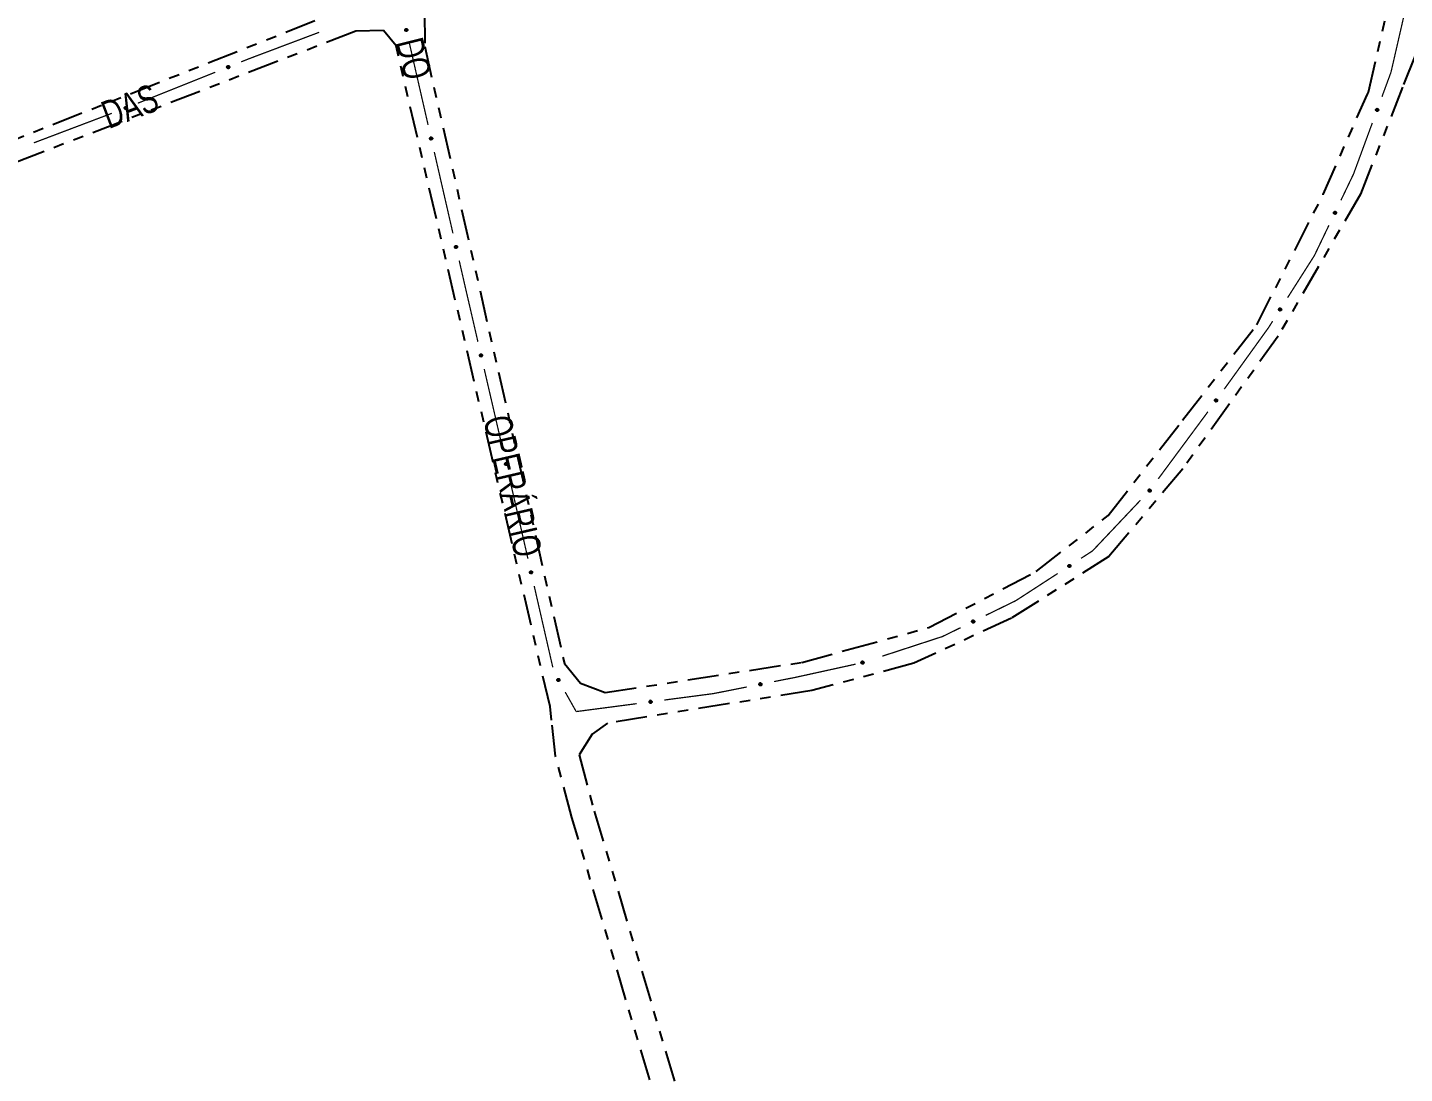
# Model space of a CAD drawing. Extents: x 211453 to 215163, y 4877397 to 4881305.
# Drawn here: x 214750.7 to 214948.6, y 4879796.9 to 4879947.2 of the extents above; entities that cross this region are included whole.
import ezdxf

# ---------------------------------------------------------------- set-up
doc = ezdxf.new("R2010")
doc.units = 0
doc.header["$LTSCALE"] = 1.5
doc.header["$MEASUREMENT"] = 0
doc.linetypes.add('TRACO_25', pattern=[8, 3, -1, 1, -1, 1, -1])
for name, color, linetype in [('SV-EIXO-RUA-N-PAV', 6, 'CONTINUOUS'), ('SV-RUA-NAO-PAV', 7, 'CONTINUOUS'), ('SV-TXT-RUA-N-PAV', 7, 'CONTINUOUS')]:
    doc.layers.add(name, color=color, linetype=linetype)
doc.styles.add('ARIAL', font='ARIAL.SHX')

msp = doc.modelspace()

# ---------------------------------------------------------------- linework, layer by layer
at = {"layer": 'SV-EIXO-RUA-N-PAV', "const_width": 0.18}
for points in [[(214948.507672, 4879948.820752), (214946.720663, 4879941.022893)], [(214782.546854, 4879942.749092), (214792.609303, 4879946.538846)], [(214808.262267, 4879933.234148), (214805.584543, 4879944.931574)], [(214781.38853, 4879942.285763), (214782.317007, 4879942.657153)], [(214782.317007, 4879942.657153), (214782.546854, 4879942.749092)], [(214766.532903, 4879936.343512), (214777.674623, 4879940.8002)], [(214946.673449, 4879940.816871), (214945.365015, 4879937.261344)], [(214946.720663, 4879941.022893), (214946.673449, 4879940.816871)], [(214751.581842, 4879930.646429), (214762.80445, 4879934.895318)], [(214943.983586, 4879933.507459), (214941.566084, 4879926.938161)], [(214811.838227, 4879917.638875), (214809.156238, 4879929.335325)], [(214941.280773, 4879926.16286), (214939.474611, 4879922.400021)], [(214941.566084, 4879926.938161), (214941.280773, 4879926.16286)], [(214937.743686, 4879918.793929), (214936.012762, 4879915.187837)], [(214813.608857, 4879909.91696), (214812.732223, 4879913.740059)], [(214935.653633, 4879914.439651), (214931.804189, 4879908.390525)], [(214936.012762, 4879915.187837), (214935.653633, 4879914.439651)], [(214813.626365, 4879909.841276), (214813.608857, 4879909.91696)], [(214815.429356, 4879902.047097), (214813.626365, 4879909.841276)], [(214929.088636, 4879904.123227), (214922.695214, 4879895.243474)], [(214929.119811, 4879904.172217), (214929.088636, 4879904.123227)], [(214929.656687, 4879905.015879), (214929.119811, 4879904.172217)], [(214819.035337, 4879886.458739), (214816.330851, 4879898.150007)], [(214920.352766, 4879892.001154), (214913.21465, 4879882.355051)], [(214820.716824, 4879879.189812), (214819.936832, 4879882.56165)], [(214820.837054, 4879878.664267), (214820.716824, 4879879.189812)], [(214822.62114, 4879870.865739), (214820.837054, 4879878.664267)], [(214910.658671, 4879879.287639), (214903.786672, 4879872.022954)], [(214903.766504, 4879872.001634), (214902.11342, 4879870.928888)], [(214903.786672, 4879872.022954), (214903.766504, 4879872.001634)], [(214898.758016, 4879868.751445), (214892.886058, 4879864.940919)], [(214826.189312, 4879855.268684), (214823.513183, 4879866.966475)], [(214892.746688, 4879864.850477), (214888.404027, 4879862.727398)], [(214892.886058, 4879864.940919), (214892.746688, 4879864.850477)], [(214884.81049, 4879860.970557), (214883.013721, 4879860.092137)], [(214882.1958, 4879859.692265), (214873.55521, 4879856.870848)], [(214883.013721, 4879860.092137), (214882.1958, 4879859.692265)], [(214869.726549, 4879855.725605), (214861.912594, 4879854.010346)], [(214854.068501, 4879852.439467), (214850.144691, 4879851.662475)], [(214861.094024, 4879853.83066), (214857.992311, 4879853.21646)], [(214861.912594, 4879854.010346), (214861.094024, 4879853.83066)], [(214829.551818, 4879848.906187), (214827.971096, 4879851.713365)], [(214849.253582, 4879851.486018), (214842.222021, 4879850.565276)], [(214850.144691, 4879851.662475), (214849.253582, 4879851.486018)], [(214830.323595, 4879849.007246), (214829.551818, 4879848.906187)], [(214838.255879, 4879850.045933), (214830.323595, 4879849.007246)]]:
    msp.add_lwpolyline(points, dxfattribs=at)
at = {"layer": 'SV-EIXO-RUA-N-PAV'}
for points in [[(214805.063012, 4879946.716524), (214805.021219, 4879946.741929), (214804.990495, 4879946.772309), (214804.972163, 4879946.805023), (214804.963501, 4879946.838156), (214804.958458, 4879946.87305), (214804.961135, 4879946.909353), (214804.973031, 4879946.948987), (214804.998221, 4879946.991089), (214805.031411, 4879947.020517), (214805.062522, 4879947.040206), (214805.096551, 4879947.051227), (214805.130531, 4879947.055559), (214805.168148, 4879947.051531), (214805.208195, 4879947.039084), (214805.249918, 4879947.01273), (214805.279835, 4879946.982739), (214805.296736, 4879946.950631), (214805.307599, 4879946.916351), (214805.312321, 4879946.880664), (214805.309488, 4879946.845044), (214805.296883, 4879946.804745), (214805.270325, 4879946.763909), (214805.240754, 4879946.73373), (214805.208892, 4879946.716383), (214805.174902, 4879946.706447), (214805.139965, 4879946.700963), (214805.10336, 4879946.702135), (214805.063012, 4879946.716524)], [(214779.35729, 4879941.591827), (214779.375917, 4879941.637049), (214779.401173, 4879941.672107), (214779.430654, 4879941.695283), (214779.462046, 4879941.708971), (214779.495739, 4879941.719357), (214779.532018, 4879941.722334), (214779.573016, 4879941.716718), (214779.618511, 4879941.698351), (214779.652724, 4879941.670118), (214779.676992, 4879941.642431), (214779.69315, 4879941.610519), (214779.702691, 4879941.577619), (214779.704536, 4879941.539832), (214779.69844, 4879941.49834), (214779.678864, 4879941.45304), (214779.653868, 4879941.418841), (214779.624764, 4879941.397172), (214779.592579, 4879941.381131), (214779.558054, 4879941.37094), (214779.522425, 4879941.368224), (214779.48066, 4879941.374437), (214779.436205, 4879941.394351), (214779.40181, 4879941.418893), (214779.379739, 4879941.447685), (214779.36466, 4879941.479726), (214779.353832, 4879941.513393), (214779.349322, 4879941.549737), (214779.35729, 4879941.591827)], [(214764.648327, 4879935.708242), (214764.666954, 4879935.753464), (214764.692211, 4879935.788521), (214764.721692, 4879935.811698), (214764.753084, 4879935.825386), (214764.786776, 4879935.835772), (214764.823055, 4879935.838748), (214764.864053, 4879935.833133), (214764.909549, 4879935.814766), (214764.943761, 4879935.786533), (214764.96803, 4879935.758845), (214764.984187, 4879935.726934), (214764.993728, 4879935.694034), (214764.995574, 4879935.656247), (214764.989477, 4879935.614755), (214764.969901, 4879935.569455), (214764.944905, 4879935.535255), (214764.915801, 4879935.513586), (214764.883616, 4879935.497546), (214764.849092, 4879935.487355), (214764.813462, 4879935.484638), (214764.771698, 4879935.490852), (214764.727242, 4879935.510766), (214764.692848, 4879935.535307), (214764.670776, 4879935.564099), (214764.655697, 4879935.596141), (214764.64487, 4879935.629808), (214764.640359, 4879935.666152), (214764.648327, 4879935.708242)], [(214944.827229, 4879935.481225), (214944.848368, 4879935.43712), (214944.857517, 4879935.394892), (214944.855011, 4879935.357476), (214944.844175, 4879935.324989), (214944.829345, 4879935.293003), (214944.807279, 4879935.264052), (214944.775671, 4879935.237345), (214944.731577, 4879935.215829), (214944.687703, 4879935.2093), (214944.650889, 4879935.209794), (214944.616363, 4879935.219143), (214944.585531, 4879935.23407), (214944.556217, 4879935.257985), (214944.529464, 4879935.290281), (214944.508902, 4879935.335143), (214944.500217, 4879935.376604), (214944.503591, 4879935.412731), (214944.51321, 4879935.447381), (214944.528741, 4879935.479856), (214944.550565, 4879935.508149), (214944.583131, 4879935.535026), (214944.627678, 4879935.554734), (214944.668931, 4879935.563869), (214944.705096, 4879935.561003), (214944.738996, 4879935.550765), (214944.77126, 4879935.536282), (214944.801285, 4879935.515312), (214944.827229, 4879935.481225)], [(214808.634057, 4879931.120085), (214808.592255, 4879931.145474), (214808.56152, 4879931.175843), (214808.543176, 4879931.208551), (214808.534502, 4879931.24168), (214808.529446, 4879931.276573), (214808.532109, 4879931.312876), (214808.543991, 4879931.352514), (214808.569165, 4879931.394626), (214808.602345, 4879931.424067), (214808.633449, 4879931.443767), (214808.667473, 4879931.4548), (214808.701452, 4879931.459144), (214808.739071, 4879931.45513), (214808.779123, 4879931.442697), (214808.820855, 4879931.416358), (214808.850782, 4879931.386379), (214808.867695, 4879931.354277), (214808.878571, 4879931.32), (214808.883306, 4879931.284316), (214808.880486, 4879931.248695), (214808.867895, 4879931.208391), (214808.841353, 4879931.167546), (214808.811793, 4879931.137355), (214808.779937, 4879931.119996), (214808.74595, 4879931.110049), (214808.711015, 4879931.104552), (214808.67441, 4879931.10571), (214808.634057, 4879931.120085)], [(214938.770564, 4879920.678871), (214938.787428, 4879920.632962), (214938.792535, 4879920.590057), (214938.786494, 4879920.553047), (214938.772628, 4879920.521733), (214938.754835, 4879920.491296), (214938.730125, 4879920.464566), (214938.696128, 4879920.440974), (214938.650194, 4879920.423734), (214938.605898, 4879920.421391), (214938.569296, 4879920.425372), (214938.535812, 4879920.43795), (214938.506533, 4879920.455731), (214938.479617, 4879920.482317), (214938.456045, 4879920.517003), (214938.439827, 4879920.563611), (214938.435109, 4879920.605708), (214938.441892, 4879920.641353), (214938.45475, 4879920.674936), (214938.473289, 4879920.705792), (214938.497696, 4879920.731891), (214938.532662, 4879920.755561), (214938.578876, 4879920.770959), (214938.620809, 4879920.776144), (214938.65654, 4879920.769863), (214938.689318, 4879920.756459), (214938.720063, 4879920.738984), (214938.747966, 4879920.715263), (214938.770564, 4879920.678871)], [(214812.210041, 4879915.524818), (214812.168239, 4879915.550208), (214812.137504, 4879915.580577), (214812.11916, 4879915.613284), (214812.110487, 4879915.646414), (214812.10543, 4879915.681306), (214812.108094, 4879915.71761), (214812.119975, 4879915.757248), (214812.14515, 4879915.79936), (214812.17833, 4879915.8288), (214812.209433, 4879915.8485), (214812.243458, 4879915.859534), (214812.277437, 4879915.863878), (214812.315055, 4879915.859864), (214812.355107, 4879915.847431), (214812.39684, 4879915.821092), (214812.426767, 4879915.791112), (214812.44368, 4879915.75901), (214812.454556, 4879915.724734), (214812.459291, 4879915.68905), (214812.456471, 4879915.653428), (214812.44388, 4879915.613125), (214812.417338, 4879915.572279), (214812.387777, 4879915.542089), (214812.355921, 4879915.52473), (214812.321935, 4879915.514782), (214812.287, 4879915.509285), (214812.250395, 4879915.510444), (214812.210041, 4879915.524818)], [(214930.900447, 4879906.76532), (214930.911732, 4879906.717731), (214930.9117, 4879906.674524), (214930.901301, 4879906.638494), (214930.883809, 4879906.609052), (214930.862522, 4879906.580946), (214930.834809, 4879906.557345), (214930.798248, 4879906.537964), (214930.750589, 4879906.526308), (214930.706329, 4879906.52925), (214930.67046, 4879906.537556), (214930.63871, 4879906.554027), (214930.611753, 4879906.575164), (214930.58819, 4879906.604762), (214930.56891, 4879906.642005), (214930.55835, 4879906.690211), (214930.558672, 4879906.732571), (214930.569646, 4879906.767156), (214930.586407, 4879906.798971), (214930.608484, 4879906.827404), (214930.635821, 4879906.850415), (214930.673354, 4879906.869758), (214930.721072, 4879906.879551), (214930.763324, 4879906.879712), (214930.798054, 4879906.869227), (214930.829005, 4879906.85202), (214930.857454, 4879906.831012), (214930.882338, 4879906.804141), (214930.900447, 4879906.76532)], [(214815.805237, 4879899.933759), (214815.763386, 4879899.959068), (214815.732593, 4879899.989378), (214815.714186, 4879900.02205), (214815.705448, 4879900.055163), (214815.700325, 4879900.090045), (214815.702918, 4879900.126354), (214815.714723, 4879900.166015), (214815.739817, 4879900.208175), (214815.77294, 4879900.237679), (214815.804006, 4879900.257439), (214815.838009, 4879900.268538), (214815.87198, 4879900.272948), (214815.909606, 4879900.269006), (214815.949682, 4879900.25665), (214815.991465, 4879900.230392), (214816.02145, 4879900.20047), (214816.038424, 4879900.1684), (214816.049366, 4879900.134145), (214816.05417, 4879900.09847), (214816.051418, 4879900.062843), (214816.038905, 4879900.022515), (214816.012441, 4879899.981619), (214815.982939, 4879899.951372), (214815.951116, 4879899.933951), (214815.917149, 4879899.923938), (214815.882225, 4879899.918374), (214815.845618, 4879899.919462), (214815.805237, 4879899.933759)], [(214921.699892, 4879893.672686), (214921.708433, 4879893.62453), (214921.705927, 4879893.581395), (214921.693481, 4879893.54602), (214921.674333, 4879893.517627), (214921.651471, 4879893.490787), (214921.622452, 4879893.468811), (214921.584841, 4879893.451556), (214921.536593, 4879893.442648), (214921.492574, 4879893.44812), (214921.45724, 4879893.458466), (214921.426484, 4879893.476728), (214921.400782, 4879893.499374), (214921.378952, 4879893.530273), (214921.361838, 4879893.568558), (214921.354055, 4879893.61729), (214921.356802, 4879893.659562), (214921.369738, 4879893.693462), (214921.388294, 4879893.724265), (214921.411962, 4879893.751387), (214921.440573, 4879893.772795), (214921.479152, 4879893.789957), (214921.527352, 4879893.797001), (214921.569544, 4879893.794743), (214921.603617, 4879893.782286), (214921.633531, 4879893.763335), (214921.660731, 4879893.740733), (214921.684035, 4879893.712481), (214921.699892, 4879893.672686)], [(214819.411218, 4879884.345401), (214819.369367, 4879884.37071), (214819.338574, 4879884.40102), (214819.320167, 4879884.433692), (214819.31143, 4879884.466805), (214819.306306, 4879884.501688), (214819.3089, 4879884.537996), (214819.320705, 4879884.577657), (214819.345799, 4879884.619817), (214819.378922, 4879884.649322), (214819.409987, 4879884.669081), (214819.443991, 4879884.68018), (214819.477961, 4879884.68459), (214819.515587, 4879884.680648), (214819.555663, 4879884.668293), (214819.597446, 4879884.642034), (214819.627431, 4879884.612112), (214819.644406, 4879884.580042), (214819.655347, 4879884.545787), (214819.660151, 4879884.510112), (214819.6574, 4879884.474485), (214819.644887, 4879884.434157), (214819.618423, 4879884.393261), (214819.588921, 4879884.363014), (214819.557098, 4879884.345594), (214819.523131, 4879884.335581), (214819.488206, 4879884.330016), (214819.451599, 4879884.331104), (214819.411218, 4879884.345401)], [(214912.151458, 4879880.705541), (214912.153508, 4879880.656675), (214912.145278, 4879880.614259), (214912.128232, 4879880.580857), (214912.105472, 4879880.555268), (214912.079239, 4879880.531712), (214912.04755, 4879880.513798), (214912.007976, 4879880.501706), (214911.958972, 4879880.499305), (214911.916074, 4879880.510592), (214911.882433, 4879880.525552), (214911.854384, 4879880.547749), (214911.831928, 4879880.573616), (214911.814408, 4879880.607148), (214911.802546, 4879880.647372), (214911.801324, 4879880.696706), (214911.809678, 4879880.738235), (214911.827014, 4879880.77011), (214911.849508, 4879880.798167), (214911.876578, 4879880.821895), (214911.907785, 4879880.8393), (214911.948306, 4879880.851171), (214911.997015, 4879880.851732), (214912.03853, 4879880.843873), (214912.07064, 4879880.826988), (214912.097764, 4879880.804221), (214912.12171, 4879880.778197), (214912.141044, 4879880.747093), (214912.151458, 4879880.705541)], [(214822.991895, 4879868.751496), (214822.950106, 4879868.776907), (214822.919386, 4879868.807291), (214822.901059, 4879868.840008), (214822.892401, 4879868.873141), (214822.887363, 4879868.908037), (214822.890044, 4879868.944339), (214822.901946, 4879868.983971), (214822.927142, 4879869.02607), (214822.960336, 4879869.055494), (214822.991449, 4879869.075178), (214823.02548, 4879869.086195), (214823.05946, 4879869.090522), (214823.097077, 4879869.086489), (214823.137123, 4879869.074036), (214823.178842, 4879869.047676), (214823.208754, 4879869.017682), (214823.225651, 4879868.985571), (214823.23651, 4879868.951289), (214823.241227, 4879868.915603), (214823.238389, 4879868.879983), (214823.225778, 4879868.839685), (214823.199215, 4879868.798853), (214823.16964, 4879868.768678), (214823.137775, 4879868.751335), (214823.103784, 4879868.741404), (214823.068846, 4879868.735925), (214823.032242, 4879868.737101), (214822.991895, 4879868.751496)], [(214900.616168, 4879869.826039), (214900.606663, 4879869.778064), (214900.588682, 4879869.738775), (214900.564254, 4879869.710322), (214900.536112, 4879869.690808), (214900.505073, 4879869.674086), (214900.470059, 4879869.664132), (214900.42875, 4879869.661692), (214900.380557, 4879869.67089), (214900.34152, 4879869.691954), (214900.312344, 4879869.71441), (214900.290306, 4879869.742584), (214900.274567, 4879869.773009), (214900.26543, 4879869.809722), (214900.263366, 4879869.851608), (214900.273787, 4879869.899844), (214900.291679, 4879869.938241), (214900.316029, 4879869.965142), (214900.344493, 4879869.987118), (214900.376387, 4879870.003809), (214900.410813, 4879870.013382), (214900.45299, 4879870.015384), (214900.500463, 4879870.004468), (214900.538963, 4879869.98706), (214900.566198, 4879869.963094), (214900.587203, 4879869.934584), (214900.604353, 4879869.903655), (214900.615825, 4879869.868875), (214900.616168, 4879869.826039)], [(214886.784687, 4879861.813189), (214886.769464, 4879861.76671), (214886.746877, 4879861.729876), (214886.719195, 4879861.704578), (214886.688905, 4879861.6886), (214886.656075, 4879861.675745), (214886.620116, 4879861.670086), (214886.578815, 4879861.672647), (214886.532083, 4879861.68759), (214886.495871, 4879861.713209), (214886.469617, 4879861.73902), (214886.451138, 4879861.769646), (214886.439184, 4879861.801748), (214886.434541, 4879861.839294), (214886.437544, 4879861.881124), (214886.453708, 4879861.927751), (214886.4761, 4879861.96371), (214886.503517, 4879861.987477), (214886.534424, 4879862.005859), (214886.568098, 4879862.018582), (214886.603427, 4879862.023933), (214886.645538, 4879862.020833), (214886.691348, 4879862.00427), (214886.727467, 4879861.982346), (214886.751613, 4879861.95527), (214886.769025, 4879861.924435), (214886.78232, 4879861.891664), (214886.789513, 4879861.855754), (214886.784687, 4879861.813189)], [(214870.870996, 4879855.864123), (214870.845218, 4879855.82256), (214870.814564, 4879855.792109), (214870.781687, 4879855.774071), (214870.748478, 4879855.765706), (214870.71354, 4879855.760975), (214870.677263, 4879855.763977), (214870.637737, 4879855.776227), (214870.595862, 4879855.801793), (214870.566732, 4879855.835245), (214870.547323, 4879855.866532), (214870.536606, 4879855.900658), (214870.532579, 4879855.934675), (214870.536943, 4879855.972255), (214870.549749, 4879856.012189), (214870.576476, 4879856.053674), (214870.606733, 4879856.083321), (214870.638991, 4879856.099934), (214870.673367, 4879856.11049), (214870.709094, 4879856.114892), (214870.744688, 4879856.111741), (214870.784872, 4879856.098775), (214870.825469, 4879856.071853), (214870.855382, 4879856.042013), (214870.872444, 4879856.009996), (214870.882074, 4879855.975919), (214870.887245, 4879855.940934), (214870.885746, 4879855.904341), (214870.870996, 4879855.864123)], [(214826.964358, 4879853.276861), (214826.917073, 4879853.289358), (214826.87899, 4879853.309767), (214826.852126, 4879853.335932), (214826.834415, 4879853.365243), (214826.819674, 4879853.397271), (214826.811937, 4879853.43284), (214826.812093, 4879853.474221), (214826.824296, 4879853.521742), (214826.847768, 4879853.559381), (214826.872011, 4879853.58709), (214826.901512, 4879853.607317), (214826.932865, 4879853.621116), (214826.970078, 4879853.627932), (214827.012011, 4879853.627364), (214827.059499, 4879853.613936), (214827.096698, 4879853.593671), (214827.122017, 4879853.567681), (214827.142164, 4879853.537894), (214827.156822, 4879853.505016), (214827.164216, 4879853.470057), (214827.163568, 4879853.427838), (214827.149694, 4879853.381143), (214827.129906, 4879853.343811), (214827.104278, 4879853.318133), (214827.074506, 4879853.298958), (214827.042562, 4879853.283783), (214827.007131, 4879853.274516), (214826.964358, 4879853.276861)], [(214856.192733, 4879852.747889), (214856.166104, 4879852.706865), (214856.13483, 4879852.677053), (214856.101588, 4879852.659695), (214856.068214, 4879852.652016), (214856.033186, 4879852.648005), (214855.996978, 4879852.651753), (214855.957713, 4879852.664815), (214855.916373, 4879852.691238), (214855.887938, 4879852.725283), (214855.869177, 4879852.756962), (214855.859166, 4879852.791302), (214855.85584, 4879852.825395), (214855.860978, 4879852.862877), (214855.874603, 4879852.902539), (214855.902178, 4879852.943465), (214855.933039, 4879852.972482), (214855.965633, 4879852.988427), (214856.000219, 4879852.998273), (214856.036029, 4879853.001939), (214856.07155, 4879852.998055), (214856.111459, 4879852.984265), (214856.151493, 4879852.956512), (214856.180785, 4879852.926062), (214856.197184, 4879852.893701), (214856.20611, 4879852.859433), (214856.21056, 4879852.824349), (214856.208308, 4879852.787795), (214856.192733, 4879852.747889)], [(214840.395707, 4879850.215111), (214840.366459, 4879850.175911), (214840.333306, 4879850.148202), (214840.299003, 4879850.13305), (214840.265199, 4879850.127565), (214840.229983, 4879850.125848), (214840.194097, 4879850.131951), (214840.155768, 4879850.147546), (214840.11624, 4879850.17661), (214840.090087, 4879850.212437), (214840.073433, 4879850.245273), (214840.065683, 4879850.280193), (214840.064589, 4879850.31443), (214840.07216, 4879850.351497), (214840.088344, 4879850.390186), (214840.118531, 4879850.429226), (214840.151219, 4879850.456168), (214840.184784, 4879850.469952), (214840.219939, 4879850.477521), (214840.255912, 4879850.478842), (214840.291104, 4879850.472649), (214840.330028, 4879850.456284), (214840.368165, 4879850.42598), (214840.395409, 4879850.393683), (214840.409661, 4879850.360321), (214840.416333, 4879850.325543), (214840.418485, 4879850.290244), (214840.413852, 4879850.253915), (214840.395707, 4879850.215111)]]:
    msp.add_lwpolyline(points, close=True, dxfattribs=at)
for points in [[(214804.990495, 4879946.772309), (214804.958458, 4879946.87305)], [(214805.021219, 4879946.741929), (214804.961135, 4879946.909353)], [(214805.00363, 4879946.759171), (214804.962733, 4879946.882792)], [(214805.040809, 4879946.731287), (214804.969143, 4879946.922055)], [(214805.063012, 4879946.716524), (214804.973031, 4879946.948987)], [(214805.084751, 4879946.71055), (214804.988246, 4879946.967022)], [(214805.10336, 4879946.702135), (214804.998221, 4879946.991089)], [(214805.120745, 4879946.706191), (214805.015409, 4879947.001237)], [(214805.139965, 4879946.700963), (214805.031411, 4879947.020517)], [(214805.15552, 4879946.707153), (214805.046338, 4879947.025115)], [(214805.174902, 4879946.706447), (214805.062522, 4879947.040206)], [(214805.191738, 4879946.714044), (214805.082476, 4879947.044586)], [(214805.208892, 4879946.716383), (214805.096551, 4879947.051227)], [(214805.224798, 4879946.728611), (214805.114703, 4879947.050563)], [(214805.240754, 4879946.73373), (214805.130531, 4879947.055559)], [(214805.256032, 4879946.751159), (214805.151417, 4879947.049169)], [(214805.270325, 4879946.763909), (214805.168148, 4879947.051531)], [(214805.281256, 4879946.787729), (214805.18935, 4879947.042454)], [(214805.296883, 4879946.804745), (214805.208195, 4879947.039084)], [(214805.299637, 4879946.829732), (214805.231241, 4879947.018448)], [(214805.309488, 4879946.845044), (214805.249918, 4879947.01273)], [(214805.309317, 4879946.866943), (214805.266785, 4879946.991589)], [(214805.312321, 4879946.880664), (214805.279835, 4879946.982739)], [(214779.349322, 4879941.549737), (214779.618511, 4879941.698351)], [(214779.353832, 4879941.513393), (214779.652724, 4879941.670118)], [(214779.354754, 4879941.569425), (214779.59319, 4879941.704479)], [(214779.356021, 4879941.53319), (214779.631198, 4879941.682941)], [(214779.35729, 4879941.591827), (214779.573016, 4879941.716718)], [(214779.362356, 4879941.498983), (214779.659577, 4879941.656082)], [(214779.36466, 4879941.479726), (214779.676992, 4879941.642431)], [(214779.368437, 4879941.616048), (214779.545807, 4879941.716388)], [(214779.374772, 4879941.46427), (214779.684409, 4879941.623396)], [(214779.375917, 4879941.637049), (214779.532018, 4879941.722334)], [(214779.379739, 4879941.447685), (214779.69315, 4879941.610519)], [(214779.390228, 4879941.657096), (214779.506025, 4879941.716642)], [(214779.394282, 4879941.433863), (214779.695304, 4879941.592483)], [(214779.401173, 4879941.672107), (214779.495739, 4879941.719357)], [(214779.40181, 4879941.418893), (214779.702691, 4879941.577619)], [(214779.421395, 4879941.406498), (214779.699612, 4879941.555995)], [(214779.436205, 4879941.394351), (214779.704536, 4879941.539832)], [(214779.46143, 4879941.38724), (214779.698852, 4879941.517481)], [(214779.48066, 4879941.374437), (214779.69844, 4879941.49834)], [(214779.505772, 4879941.375585), (214779.681621, 4879941.472378)], [(214779.522425, 4879941.368224), (214779.678864, 4879941.45304)], [(214779.544033, 4879941.371784), (214779.660591, 4879941.433103)], [(214779.558054, 4879941.37094), (214779.653868, 4879941.418841)], [(214764.640359, 4879935.666152), (214764.909549, 4879935.814766)], [(214764.64487, 4879935.629808), (214764.943761, 4879935.786533)], [(214764.645792, 4879935.685839), (214764.884227, 4879935.820894)], [(214764.647059, 4879935.649605), (214764.922235, 4879935.799356)], [(214764.648327, 4879935.708242), (214764.864053, 4879935.833133)], [(214764.653393, 4879935.615398), (214764.950614, 4879935.772497)], [(214764.655697, 4879935.596141), (214764.96803, 4879935.758845)], [(214764.659474, 4879935.732462), (214764.836844, 4879935.832803)], [(214764.665809, 4879935.580684), (214764.975446, 4879935.73981)], [(214764.666954, 4879935.753464), (214764.823055, 4879935.838748)], [(214764.670776, 4879935.564099), (214764.984187, 4879935.726934)], [(214764.681266, 4879935.773511), (214764.797063, 4879935.833056)], [(214764.68532, 4879935.550278), (214764.986342, 4879935.708897)], [(214764.692211, 4879935.788521), (214764.786776, 4879935.835772)], [(214764.692848, 4879935.535307), (214764.993728, 4879935.694034)], [(214764.712432, 4879935.522912), (214764.990649, 4879935.67241)], [(214764.727242, 4879935.510766), (214764.995574, 4879935.656247)], [(214764.752467, 4879935.503655), (214764.989889, 4879935.633895)], [(214764.771698, 4879935.490852), (214764.989477, 4879935.614755)], [(214764.796809, 4879935.491999), (214764.972659, 4879935.588793)], [(214764.813462, 4879935.484638), (214764.969901, 4879935.569455)], [(214764.835071, 4879935.488199), (214764.951628, 4879935.549518)], [(214764.849092, 4879935.487355), (214764.944905, 4879935.535255)], [(214944.528741, 4879935.479856), (214944.500217, 4879935.376604)], [(214944.53875, 4879935.48971), (214944.506316, 4879935.362063)], [(214944.550565, 4879935.508149), (214944.508902, 4879935.335143)], [(214944.567179, 4879935.515598), (214944.521427, 4879935.320153)], [(214944.583131, 4879935.535026), (214944.529464, 4879935.290281)], [(214944.605514, 4879935.540748), (214944.543412, 4879935.277167)], [(214944.627678, 4879935.554734), (214944.556217, 4879935.257985)], [(214944.646615, 4879935.557611), (214944.571522, 4879935.250828)], [(214944.668931, 4879935.563869), (214944.585531, 4879935.23407)], [(214944.685093, 4879935.559444), (214944.601518, 4879935.229612)], [(214944.705096, 4879935.561003), (214944.616363, 4879935.219143)], [(214944.720744, 4879935.553595), (214944.631781, 4879935.217021)], [(214944.738996, 4879935.550765), (214944.650889, 4879935.209794)], [(214944.754848, 4879935.539591), (214944.672687, 4879935.2136)], [(214944.77126, 4879935.536282), (214944.687703, 4879935.2093)], [(214944.784506, 4879935.521407), (214944.711637, 4879935.216714)], [(214944.801285, 4879935.515312), (214944.731577, 4879935.215829)], [(214944.812279, 4879935.4981), (214944.753076, 4879935.230544)], [(214944.827229, 4879935.481225), (214944.775671, 4879935.237345)], [(214944.837767, 4879935.456733), (214944.793634, 4879935.257784)], [(214944.848368, 4879935.43712), (214944.807279, 4879935.264052)], [(214944.853687, 4879935.413071), (214944.820444, 4879935.287176)], [(214944.857517, 4879935.394892), (214944.829345, 4879935.293003)], [(214808.56152, 4879931.175843), (214808.529446, 4879931.276573)], [(214808.592255, 4879931.145474), (214808.532109, 4879931.312876)], [(214808.57466, 4879931.162711), (214808.533717, 4879931.286316)], [(214808.611849, 4879931.13484), (214808.540113, 4879931.325581)], [(214808.634057, 4879931.120085), (214808.543991, 4879931.352514)], [(214808.655798, 4879931.114119), (214808.559199, 4879931.370556)], [(214808.67441, 4879931.10571), (214808.569165, 4879931.394626)], [(214808.691793, 4879931.109773), (214808.58635, 4879931.40478)], [(214808.711015, 4879931.104552), (214808.602345, 4879931.424067)], [(214808.726568, 4879931.110747), (214808.617271, 4879931.428669)], [(214808.74595, 4879931.110049), (214808.633449, 4879931.443767)], [(214808.762783, 4879931.117651), (214808.653401, 4879931.448153)], [(214808.779937, 4879931.119996), (214808.667473, 4879931.4548)], [(214808.795839, 4879931.13223), (214808.685626, 4879931.454143)], [(214808.811793, 4879931.137355), (214808.701452, 4879931.459144)], [(214808.827064, 4879931.15479), (214808.722341, 4879931.452762)], [(214808.841353, 4879931.167546), (214808.739071, 4879931.45513)], [(214808.852275, 4879931.191369), (214808.760276, 4879931.446061)], [(214808.867895, 4879931.208391), (214808.779123, 4879931.442697)], [(214808.870641, 4879931.233379), (214808.802175, 4879931.42207)], [(214808.880486, 4879931.248695), (214808.820855, 4879931.416358)], [(214808.880307, 4879931.270593), (214808.83773, 4879931.395224)], [(214808.883306, 4879931.284316), (214808.850782, 4879931.386379)], [(214938.473289, 4879920.705792), (214938.435109, 4879920.605708)], [(214938.484187, 4879920.714654), (214938.439803, 4879920.590655)], [(214938.497696, 4879920.731891), (214938.439827, 4879920.563611)], [(214938.514941, 4879920.737732), (214938.450875, 4879920.547502)], [(214938.532662, 4879920.755561), (214938.456045, 4879920.517003)], [(214938.555486, 4879920.759136), (214938.468687, 4879920.502626)], [(214938.578876, 4879920.770959), (214938.479617, 4879920.482317)], [(214938.598, 4879920.772028), (214938.494176, 4879920.473742)], [(214938.620809, 4879920.776144), (214938.506533, 4879920.455731)], [(214938.636479, 4879920.770208), (214938.522026, 4879920.449779)], [(214938.65654, 4879920.769863), (214938.535812, 4879920.43795)], [(214938.671416, 4879920.761006), (214938.550959, 4879920.434377)], [(214938.689318, 4879920.756459), (214938.569296, 4879920.425372)], [(214938.704039, 4879920.743833), (214938.591358, 4879920.427095)], [(214938.720063, 4879920.738984), (214938.605898, 4879920.421391)], [(214938.73184, 4879920.722921), (214938.630427, 4879920.426504)], [(214938.747966, 4879920.715263), (214938.650194, 4879920.423734)], [(214938.75728, 4879920.697088), (214938.67299, 4879920.436345)], [(214938.770564, 4879920.678871), (214938.696128, 4879920.440974)], [(214938.778734, 4879920.653491), (214938.715947, 4879920.45962)], [(214938.787428, 4879920.632962), (214938.730125, 4879920.464566)], [(214938.790445, 4879920.608517), (214938.745421, 4879920.486339)], [(214938.792535, 4879920.590057), (214938.754835, 4879920.491296)], [(214812.137504, 4879915.580577), (214812.10543, 4879915.681306)], [(214812.168239, 4879915.550208), (214812.108094, 4879915.71761)], [(214812.150644, 4879915.567444), (214812.109702, 4879915.69105)], [(214812.187834, 4879915.539573), (214812.116098, 4879915.730315)], [(214812.210041, 4879915.524818), (214812.119975, 4879915.757248)], [(214812.231783, 4879915.518852), (214812.135184, 4879915.775289)], [(214812.250395, 4879915.510444), (214812.14515, 4879915.79936)], [(214812.267778, 4879915.514507), (214812.162335, 4879915.809514)], [(214812.287, 4879915.509285), (214812.17833, 4879915.8288)], [(214812.302553, 4879915.515481), (214812.193255, 4879915.833403)], [(214812.321935, 4879915.514782), (214812.209433, 4879915.8485)], [(214812.338768, 4879915.522385), (214812.229386, 4879915.852887)], [(214812.355921, 4879915.52473), (214812.243458, 4879915.859534)], [(214812.371823, 4879915.536964), (214812.261611, 4879915.858876)], [(214812.387777, 4879915.542089), (214812.277437, 4879915.863878)], [(214812.403049, 4879915.559523), (214812.298326, 4879915.857495)], [(214812.417338, 4879915.572279), (214812.315055, 4879915.859864)], [(214812.42826, 4879915.596103), (214812.33626, 4879915.850795)], [(214812.44388, 4879915.613125), (214812.355107, 4879915.847431)], [(214812.446626, 4879915.638112), (214812.37816, 4879915.826804)], [(214812.456471, 4879915.653428), (214812.39684, 4879915.821092)], [(214812.456291, 4879915.675327), (214812.413714, 4879915.799958)], [(214812.459291, 4879915.68905), (214812.426767, 4879915.791112)], [(214930.635821, 4879906.850415), (214930.55835, 4879906.690211)], [(214930.608484, 4879906.827404), (214930.558672, 4879906.732571)], [(214930.620359, 4879906.834907), (214930.561543, 4879906.717066)], [(214930.653639, 4879906.854163), (214930.567404, 4879906.672902)], [(214930.673354, 4879906.869758), (214930.56891, 4879906.642005)], [(214930.696442, 4879906.870594), (214930.579753, 4879906.626227)], [(214930.721072, 4879906.879551), (214930.58819, 4879906.604762)], [(214930.740188, 4879906.878338), (214930.601626, 4879906.594516)], [(214930.763324, 4879906.879712), (214930.611753, 4879906.575164)], [(214930.778177, 4879906.871954), (214930.626429, 4879906.567411)], [(214930.798054, 4879906.869227), (214930.63871, 4879906.554027)], [(214930.811771, 4879906.858663), (214930.653325, 4879906.548678)], [(214930.829005, 4879906.85202), (214930.67046, 4879906.537556)], [(214930.842121, 4879906.837733), (214930.69257, 4879906.536643)], [(214930.857454, 4879906.831012), (214930.706329, 4879906.52925)], [(214930.867238, 4879906.813662), (214930.731292, 4879906.53141)], [(214930.882338, 4879906.804141), (214930.750589, 4879906.526308)], [(214930.889424, 4879906.784987), (214930.774723, 4879906.536119)], [(214930.900447, 4879906.76532), (214930.798248, 4879906.537964)], [(214930.905541, 4879906.739148), (214930.820143, 4879906.55412)], [(214930.911732, 4879906.717731), (214930.834809, 4879906.557345)], [(214930.91182, 4879906.693101), (214930.852586, 4879906.577144)], [(214930.9117, 4879906.674524), (214930.862522, 4879906.580946)], [(214815.732593, 4879899.989378), (214815.700325, 4879900.090045)], [(214815.763386, 4879899.959068), (214815.702918, 4879900.126354)], [(214815.745758, 4879899.97627), (214815.704578, 4879900.099797)], [(214815.783, 4879899.948471), (214815.710898, 4879900.139074)], [(214815.805237, 4879899.933759), (214815.714723, 4879900.166015)], [(214815.82699, 4879899.927835), (214815.729897, 4879900.184086)], [(214815.845618, 4879899.919462), (214815.739817, 4879900.208175)], [(214815.862993, 4879899.923558), (214815.756982, 4879900.218362)], [(214815.882225, 4879899.918374), (214815.77294, 4879900.237679)], [(214815.897766, 4879899.924599), (214815.787857, 4879900.242311)], [(214815.917149, 4879899.923938), (214815.804006, 4879900.257439)], [(214815.933968, 4879899.931573), (214815.82395, 4879900.261864)], [(214815.951116, 4879899.933951), (214815.838009, 4879900.268538)], [(214815.966995, 4879899.946216), (214815.856163, 4879900.267916)], [(214815.982939, 4879899.951372), (214815.87198, 4879900.272948)], [(214815.998177, 4879899.968835), (214815.892881, 4879900.266605)], [(214816.012441, 4879899.981619), (214815.909606, 4879900.269006)], [(214816.023317, 4879900.005463), (214815.930828, 4879900.259978)], [(214816.038905, 4879900.022515), (214815.949682, 4879900.25665)], [(214816.041602, 4879900.047508), (214815.972774, 4879900.236067)], [(214816.051418, 4879900.062843), (214815.991465, 4879900.230392)], [(214816.051197, 4879900.084741), (214816.00838, 4879900.20929)], [(214816.05417, 4879900.09847), (214816.02145, 4879900.20047)], [(214921.440573, 4879893.772795), (214921.354055, 4879893.61729)], [(214921.411962, 4879893.751387), (214921.356802, 4879893.659562)], [(214921.424247, 4879893.758198), (214921.35878, 4879893.643918)], [(214921.479152, 4879893.789957), (214921.361838, 4879893.568558)], [(214921.458575, 4879893.775517), (214921.362102, 4879893.599491)], [(214921.502249, 4879893.789469), (214921.371759, 4879893.552185)], [(214921.527352, 4879893.797001), (214921.378952, 4879893.530273)], [(214921.546367, 4879893.794696), (214921.39178, 4879893.519274)], [(214921.569544, 4879893.794743), (214921.400782, 4879893.499374)], [(214921.583928, 4879893.786147), (214921.41499, 4879893.490793)], [(214921.603617, 4879893.782286), (214921.426484, 4879893.476728)], [(214921.616706, 4879893.770954), (214921.440769, 4879893.470551)], [(214921.633531, 4879893.763335), (214921.45724, 4879893.458466)], [(214921.645807, 4879893.74832), (214921.479261, 4879893.456288)], [(214921.660731, 4879893.740733), (214921.492574, 4879893.44812)], [(214921.669505, 4879893.722851), (214921.51762, 4879893.448846)], [(214921.684035, 4879893.712481), (214921.536593, 4879893.442648)], [(214921.690013, 4879893.692952), (214921.561249, 4879893.451061)], [(214921.699892, 4879893.672686), (214921.584841, 4879893.451556)], [(214921.703478, 4879893.646266), (214921.607626, 4879893.466431)], [(214921.708433, 4879893.62453), (214921.622452, 4879893.468811)], [(214921.70711, 4879893.599934), (214921.641333, 4879893.48756)], [(214921.705927, 4879893.581395), (214921.651471, 4879893.490787)], [(214819.338574, 4879884.40102), (214819.306306, 4879884.501688)], [(214819.369367, 4879884.37071), (214819.3089, 4879884.537996)], [(214819.351739, 4879884.387913), (214819.310559, 4879884.51144)], [(214819.388982, 4879884.360114), (214819.31688, 4879884.550717)], [(214819.411218, 4879884.345401), (214819.320705, 4879884.577657)], [(214819.432971, 4879884.339477), (214819.335879, 4879884.595728)], [(214819.451599, 4879884.331104), (214819.345799, 4879884.619817)], [(214819.468974, 4879884.335201), (214819.362964, 4879884.630004)], [(214819.488206, 4879884.330016), (214819.378922, 4879884.649322)], [(214819.503747, 4879884.336242), (214819.393838, 4879884.653953)], [(214819.523131, 4879884.335581), (214819.409987, 4879884.669081)], [(214819.539949, 4879884.343216), (214819.429931, 4879884.673507)], [(214819.557098, 4879884.345594), (214819.443991, 4879884.68018)], [(214819.572976, 4879884.357858), (214819.462145, 4879884.679558)], [(214819.588921, 4879884.363014), (214819.477961, 4879884.68459)], [(214819.604158, 4879884.380478), (214819.498862, 4879884.678248)], [(214819.618423, 4879884.393261), (214819.515587, 4879884.680648)], [(214819.629299, 4879884.417105), (214819.53681, 4879884.67162)], [(214819.644887, 4879884.434157), (214819.555663, 4879884.668293)], [(214819.647584, 4879884.45915), (214819.578755, 4879884.64771)], [(214819.6574, 4879884.474485), (214819.597446, 4879884.642034)], [(214819.657178, 4879884.496384), (214819.614361, 4879884.620932)], [(214819.660151, 4879884.510112), (214819.627431, 4879884.612112)], [(214911.907785, 4879880.8393), (214911.801324, 4879880.696706)], [(214911.948306, 4879880.851171), (214911.802546, 4879880.647372)], [(214911.92599, 4879880.8396), (214911.806929, 4879880.677994)], [(214911.889661, 4879880.827008), (214911.809554, 4879880.722468)], [(214911.876578, 4879880.821895), (214911.809678, 4879880.738235)], [(214911.971133, 4879880.847611), (214911.810197, 4879880.629823)], [(214911.997015, 4879880.851732), (214911.814408, 4879880.607148)], [(214912.015554, 4879880.846914), (214911.825656, 4879880.594539)], [(214912.03853, 4879880.843873), (214911.831928, 4879880.573616)], [(214912.051642, 4879880.833438), (214911.844865, 4879880.56322)], [(214912.07064, 4879880.826988), (214911.854384, 4879880.547749)], [(214912.082103, 4879880.814014), (214911.867719, 4879880.539724)], [(214912.097764, 4879880.804221), (214911.882433, 4879880.525552)], [(214912.10793, 4879880.787705), (214911.903967, 4879880.520461)], [(214912.12171, 4879880.778197), (214911.916074, 4879880.510592)], [(214912.128024, 4879880.759306), (214911.940993, 4879880.507976)], [(214912.141044, 4879880.747093), (214911.958972, 4879880.499305)], [(214912.144367, 4879880.726942), (214911.984529, 4879880.504359)], [(214912.151458, 4879880.705541), (214912.007976, 4879880.501706)], [(214912.151493, 4879880.678878), (214912.032539, 4879880.513414)], [(214912.153508, 4879880.656675), (214912.04755, 4879880.513798)], [(214912.148921, 4879880.632475), (214912.068761, 4879880.529864)], [(214912.145278, 4879880.614259), (214912.079239, 4879880.531712)], [(214822.919386, 4879868.807291), (214822.887363, 4879868.908037)], [(214822.950106, 4879868.776907), (214822.890044, 4879868.944339)], [(214822.932519, 4879868.794152), (214822.891639, 4879868.917778)], [(214822.969695, 4879868.766262), (214822.898055, 4879868.95704)], [(214822.991895, 4879868.751496), (214822.901946, 4879868.983971)], [(214823.013634, 4879868.745519), (214822.917163, 4879869.002005)], [(214823.032242, 4879868.737101), (214822.927142, 4879869.02607)], [(214823.049627, 4879868.741155), (214822.944331, 4879869.036215)], [(214823.068846, 4879868.735925), (214822.960336, 4879869.055494)], [(214823.084402, 4879868.742112), (214822.975264, 4879869.060089)], [(214823.103784, 4879868.741404), (214822.991449, 4879869.075178)], [(214823.120621, 4879868.748998), (214823.011404, 4879869.079555)], [(214823.137775, 4879868.751335), (214823.02548, 4879869.086195)], [(214823.153683, 4879868.763561), (214823.043632, 4879869.085528)], [(214823.16964, 4879868.768678), (214823.05946, 4879869.090522)], [(214823.18492, 4879868.786105), (214823.080346, 4879869.084129)], [(214823.199215, 4879868.798853), (214823.097077, 4879869.086489)], [(214823.210149, 4879868.822671), (214823.118278, 4879869.077409)], [(214823.225778, 4879868.839685), (214823.137123, 4879869.074036)], [(214823.228536, 4879868.864672), (214823.160165, 4879869.053397)], [(214823.238389, 4879868.879983), (214823.178842, 4879869.047676)], [(214823.238221, 4879868.901882), (214823.195706, 4879869.026534)], [(214823.241227, 4879868.915603), (214823.208754, 4879869.017682)], [(214900.45299, 4879870.015384), (214900.263366, 4879869.851608)], [(214900.500463, 4879870.004468), (214900.26543, 4879869.809722)], [(214900.474338, 4879870.006553), (214900.266673, 4879869.832751)], [(214900.517347, 4879869.995423), (214900.273395, 4879869.79482)], [(214900.410813, 4879870.013382), (214900.273787, 4879869.899844)], [(214900.538963, 4879869.98706), (214900.274567, 4879869.773009)], [(214900.428578, 4879870.00939), (214900.274832, 4879869.880339)], [(214900.549251, 4879869.973833), (214900.284695, 4879869.75986)], [(214900.390305, 4879870.0057), (214900.287849, 4879869.922946)], [(214900.566198, 4879869.963094), (214900.290306, 4879869.742584)], [(214900.376387, 4879870.003809), (214900.291679, 4879869.938241)], [(214900.574287, 4879869.947787), (214900.301377, 4879869.731646)], [(214900.587203, 4879869.934584), (214900.312344, 4879869.71441)], [(214900.593197, 4879869.916139), (214900.332075, 4879869.704394)], [(214900.604353, 4879869.903655), (214900.34152, 4879869.691954)], [(214900.606044, 4879869.883809), (214900.365124, 4879869.683547)], [(214900.615825, 4879869.868875), (214900.380557, 4879869.67089)], [(214900.614312, 4879869.848508), (214900.406586, 4879869.669787)], [(214900.616168, 4879869.826039), (214900.42875, 4879869.661692)], [(214900.609929, 4879869.800117), (214900.455379, 4879869.667291)], [(214900.606663, 4879869.778064), (214900.470059, 4879869.664132)], [(214900.59651, 4879869.755623), (214900.494455, 4879869.674756)], [(214900.588682, 4879869.738775), (214900.505073, 4879869.674086)], [(214886.691348, 4879862.00427), (214886.434541, 4879861.839294)], [(214886.645538, 4879862.020833), (214886.437544, 4879861.881124)], [(214886.665665, 4879862.009491), (214886.438553, 4879861.862006)], [(214886.727467, 4879861.982346), (214886.439184, 4879861.801748)], [(214886.707018, 4879861.993255), (214886.440651, 4879861.823541)], [(214886.736084, 4879861.967975), (214886.447652, 4879861.787473)], [(214886.751613, 4879861.95527), (214886.451138, 4879861.769646)], [(214886.62058, 4879862.017827), (214886.452392, 4879861.908262)], [(214886.603427, 4879862.023933), (214886.453708, 4879861.927751)], [(214886.757796, 4879861.939099), (214886.460809, 4879861.757453)], [(214886.769025, 4879861.924435), (214886.469617, 4879861.73902)], [(214886.582143, 4879862.01878), (214886.470453, 4879861.948988)], [(214886.568098, 4879862.018582), (214886.4761, 4879861.96371)], [(214886.772751, 4879861.905401), (214886.487996, 4879861.726697)], [(214886.78232, 4879861.891664), (214886.495871, 4879861.713209)], [(214886.781605, 4879861.871758), (214886.518289, 4879861.702017)], [(214886.789513, 4879861.855754), (214886.532083, 4879861.68759)], [(214886.785555, 4879861.835718), (214886.557789, 4879861.683356)], [(214886.784687, 4879861.813189), (214886.578815, 4879861.672647)], [(214886.775366, 4879861.788209), (214886.605925, 4879861.674993)], [(214886.769464, 4879861.76671), (214886.620116, 4879861.670086)], [(214886.756679, 4879861.745657), (214886.645615, 4879861.67769)], [(214886.746877, 4879861.729876), (214886.656075, 4879861.675745)], [(214870.855382, 4879856.042013), (214870.532579, 4879855.934675)], [(214870.872444, 4879856.009996), (214870.536606, 4879855.900658)], [(214870.825469, 4879856.071853), (214870.536943, 4879855.972255)], [(214870.860358, 4879856.026012), (214870.537433, 4879855.918803)], [(214870.838091, 4879856.057446), (214870.539156, 4879855.955504)], [(214870.874629, 4879855.992822), (214870.543122, 4879855.886524)], [(214870.801748, 4879856.082996), (214870.54621, 4879855.993374)], [(214870.882074, 4879855.975919), (214870.547323, 4879855.866532)], [(214870.784872, 4879856.098775), (214870.549749, 4879856.012189)], [(214870.881195, 4879855.956544), (214870.562268, 4879855.850213)], [(214870.887245, 4879855.940934), (214870.566732, 4879855.835245)], [(214870.759911, 4879856.101753), (214870.57059, 4879856.035049)], [(214870.744688, 4879856.111741), (214870.576476, 4879856.053674)], [(214870.881845, 4879855.921761), (214870.585869, 4879855.819072)], [(214870.885746, 4879855.904341), (214870.595862, 4879855.801793)], [(214870.722788, 4879856.111765), (214870.597766, 4879856.070351)], [(214870.709094, 4879856.114892), (214870.606733, 4879856.083321)], [(214870.877164, 4879855.885809), (214870.619838, 4879855.791603)], [(214870.870996, 4879855.864123), (214870.637737, 4879855.776227)], [(214870.856035, 4879855.842054), (214870.664633, 4879855.772099)], [(214870.845218, 4879855.82256), (214870.677263, 4879855.763977)], [(214870.827819, 4879855.805126), (214870.703837, 4879855.765337)], [(214870.814564, 4879855.792109), (214870.71354, 4879855.760975)], [(214826.917073, 4879853.289358), (214826.811937, 4879853.43284)], [(214826.964358, 4879853.276861), (214826.812093, 4879853.474221)], [(214826.938878, 4879853.284714), (214826.816011, 4879853.447293)], [(214826.87899, 4879853.309767), (214826.819674, 4879853.397271)], [(214826.895313, 4879853.300899), (214826.821009, 4879853.407826)], [(214826.986899, 4879853.277303), (214826.821563, 4879853.495833)], [(214827.007131, 4879853.274516), (214826.824296, 4879853.521742)], [(214827.022649, 4879853.28334), (214826.837897, 4879853.536351)], [(214827.042562, 4879853.283783), (214826.847768, 4879853.559381)], [(214827.055721, 4879853.294133), (214826.860777, 4879853.568026)], [(214827.074506, 4879853.298958), (214826.872011, 4879853.58709)], [(214827.088493, 4879853.311021), (214826.889901, 4879853.596954)], [(214827.104278, 4879853.318133), (214826.901512, 4879853.607317)], [(214827.116059, 4879853.334373), (214826.919106, 4879853.611833)], [(214827.129906, 4879853.343811), (214826.932865, 4879853.621116)], [(214827.139608, 4879853.36486), (214826.954706, 4879853.620917)], [(214827.149694, 4879853.381143), (214826.970078, 4879853.627932)], [(214827.153414, 4879853.407086), (214826.992984, 4879853.625246)], [(214827.163568, 4879853.427838), (214827.012011, 4879853.627364)], [(214827.159117, 4879853.452578), (214827.039966, 4879853.614118)], [(214827.164216, 4879853.470057), (214827.059499, 4879853.613936)], [(214827.157836, 4879853.491006), (214827.081672, 4879853.598453)], [(214827.156822, 4879853.505016), (214827.096698, 4879853.593671)], [(214856.180785, 4879852.926062), (214855.85584, 4879852.825395)], [(214856.197184, 4879852.893701), (214855.859166, 4879852.791302)], [(214856.185431, 4879852.909962), (214855.860366, 4879852.809427)], [(214856.151493, 4879852.956512), (214855.860978, 4879852.862877)], [(214856.163815, 4879852.941848), (214855.862845, 4879852.846084)], [(214856.199015, 4879852.876486), (214855.865389, 4879852.777037)], [(214856.20611, 4879852.859433), (214855.869177, 4879852.756962)], [(214856.128006, 4879852.968142), (214855.870677, 4879852.883801)], [(214856.111459, 4879852.984265), (214855.874603, 4879852.902539)], [(214856.204833, 4879852.84008), (214855.883784, 4879852.74034)], [(214856.21056, 4879852.824349), (214855.887938, 4879852.725283)], [(214856.086565, 4879852.987756), (214855.89591, 4879852.924964)], [(214856.07155, 4879852.998055), (214855.902178, 4879852.943465)], [(214856.204767, 4879852.805292), (214855.906738, 4879852.708719)], [(214856.208308, 4879852.787795), (214855.916373, 4879852.691238)], [(214856.049656, 4879852.998531), (214855.923808, 4879852.9597)], [(214856.036029, 4879853.001939), (214855.933039, 4879852.972482)], [(214856.199346, 4879852.769443), (214855.940135, 4879852.680556)], [(214856.192733, 4879852.747889), (214855.957713, 4879852.664815)], [(214856.17732, 4879852.726133), (214855.984519, 4879852.660134)], [(214856.166104, 4879852.706865), (214855.996978, 4879852.651753)], [(214856.14835, 4879852.689794), (214856.023575, 4879852.652567)], [(214856.13483, 4879852.677053), (214856.033186, 4879852.648005)], [(214840.395409, 4879850.393683), (214840.064589, 4879850.31443)], [(214840.409661, 4879850.360321), (214840.065683, 4879850.280193)], [(214840.398994, 4879850.377314), (214840.068063, 4879850.298201)], [(214840.410365, 4879850.343023), (214840.070962, 4879850.265552)], [(214840.368165, 4879850.42598), (214840.07216, 4879850.351497)], [(214840.379505, 4879850.410543), (214840.072928, 4879850.334618)], [(214840.416333, 4879850.325543), (214840.073433, 4879850.245273)], [(214840.345488, 4879850.439117), (214840.083204, 4879850.371744)], [(214840.330028, 4879850.456284), (214840.088344, 4879850.390186)], [(214840.305414, 4879850.461393), (214840.111069, 4879850.411173)], [(214840.291104, 4879850.472649), (214840.118531, 4879850.429226)], [(214840.269287, 4879850.474552), (214840.141173, 4879850.444015)], [(214840.255912, 4879850.478842), (214840.151219, 4879850.456168)], [(214840.413796, 4879850.306316), (214840.086924, 4879850.227733)], [(214840.418485, 4879850.290244), (214840.090087, 4879850.212437)], [(214840.41146, 4879850.271605), (214840.107766, 4879850.194682)], [(214840.413852, 4879850.253915), (214840.11624, 4879850.17661)], [(214840.403712, 4879850.236187), (214840.139254, 4879850.164401)], [(214840.395707, 4879850.215111), (214840.155768, 4879850.147546)], [(214840.378908, 4879850.194406), (214840.182211, 4879850.141126)], [(214840.366459, 4879850.175911), (214840.194097, 4879850.131951)], [(214840.347628, 4879850.160034), (214840.22069, 4879850.131027)], [(214840.333306, 4879850.148202), (214840.229983, 4879850.125848)]]:
    msp.add_lwpolyline(points, dxfattribs=at)
at = {"layer": 'SV-RUA-NAO-PAV', "linetype": 'TRACO_25'}
for points in [[(214912.427975, 4880127.740698, 6.987642), (214909.862532, 4880126.08474, 6.987642), (214909.704113, 4880122.560485, 6.887405), (214933.657811, 4880042.605984, 5.960207), (214949.153322, 4879991.968958, 6.285979), (214952.054558, 4879977.0214, 6.285979), (214952.530932, 4879958.321176, 6.26092), (214950.12036, 4879943.216734, 6.23586), (214948.32114, 4879938.645863, 6.210801), (214942.269956, 4879923.272994, 6.681001), (214930.445808, 4879902.872131, 6.681001), (214916.73405, 4879883.790166, 6.681001), (214906.131153, 4879871.201594, 6.681001), (214892.122044, 4879862.350795, 7.389369), (214878.093979, 4879855.841516, 7.578933), (214863.425355, 4879851.932228, 7.95806), (214834.047404, 4879847.253608, 8.746245), (214831.847835, 4879845.66373, 8.746245), (214829.996224, 4879842.688545, 8.806108), (214832.145321, 4879834.587595, 8.616544), (214854.366393, 4879759.764919, 5.942701)], [(214583.837068, 4880043.379708, 13.811545), (214581.749566, 4880039.789563, 13.890036), (214581.883555, 4880032.958656, 13.860601), (214582.931725, 4880028.410945, 13.860601), (214591.936981, 4879989.339724, 13.860601), (214597.540552, 4879965.027438, 13.811545), (214617.336186, 4879885.722724, 12.966527), (214618.012469, 4879882.786607, 11.859077), (214619.956911, 4879882.08266, 12.677194), (214621.576901, 4879881.88259, 12.677194), (214665.08292, 4879897.940969, 12.377883), (214796.582266, 4879950.034898, 10.044046), (214800.238787, 4879954.794953, 10.044046), (214800.194612, 4879961.915884, 10.044046), (214795.113165, 4879983.009401, 10.044046), (214771.343509, 4880092.077202, 11.241012), (214770.162554, 4880094.077643, 11.241012), (214766.542864, 4880094.69828, 11.397991)], [(214840.123962, 4879795.993856, 8.616544), (214828.930615, 4879833.684035, 8.616544), (214826.598728, 4879842.474011, 8.686383), (214826.015304, 4879847.678075, 8.686383), (214825.797155, 4879849.623942, 8.706337), (214803.664155, 4879944.573101, 9.90669), (214801.863174, 4879946.813668, 9.90669), (214797.86399, 4879946.694267, 10.122536), (214622.897462, 4879879.172571, 12.657239), (214620.517915, 4879877.512701, 12.657239), (214619.549428, 4879876.113819, 11.859077), (214643.080323, 4879773.953206, 11.859077)]]:
    msp.add_polyline3d(points, dxfattribs=at)
msp.add_polyline3d([(214827.862364, 4879855.797418, 8.816084), (214830.176251, 4879852.993697, 8.836039), (214833.716435, 4879851.633559, 8.716314), (214854.460192, 4879854.824717, 8.716314), (214861.984497, 4879855.982233, 7.968037), (214868.490399, 4879857.763549, 7.968037), (214880.242756, 4879860.981345, 7.539025), (214895.680426, 4879869.040538, 7.070105), (214906.008043, 4879877.07633, 7.070105), (214916.694841, 4879890.789282, 7.070105), (214927.369903, 4879904.491188, 7.070105), (214936.938129, 4879923.245911, 7.070105), (214943.281009, 4879937.649909, 6.160682), (214943.412631, 4879937.948809, 6.110563), (214947.021248, 4879953.372094, 6.135623), (214947.535519, 4879966.380924, 6.285979), (214946.262401, 4879979.720187, 6.386217), (214944.121529, 4879990.643798, 6.486454), (214941.712259, 4879998.432587, 6.486454), (214939.304989, 4880000.949842, 6.586692), (214934.652411, 4880000.163612, 6.636811), (214811.957545, 4879953.192944, 9.474997), (214807.740505, 4879949.493112, 9.74971), (214807.783435, 4879944.492457, 9.74971)], close=True, dxfattribs=at)

# ---------------------------------------------------------------- texts
at = {"layer": 'SV-TXT-RUA-N-PAV', "style": 'ARIAL', "width": 0.7}
for s, rotation, p in [('DO', 284, (214803.562568, 4879945.115473)), ('DAS', 21, (214762.368581, 4879932.619008)), ('OPERÁRIO', 283, (214816.176437, 4879890.924331))]:
    msp.add_text(s, height=4, rotation=rotation, dxfattribs=at).set_placement(p)

doc.saveas('drawing.dxf')
